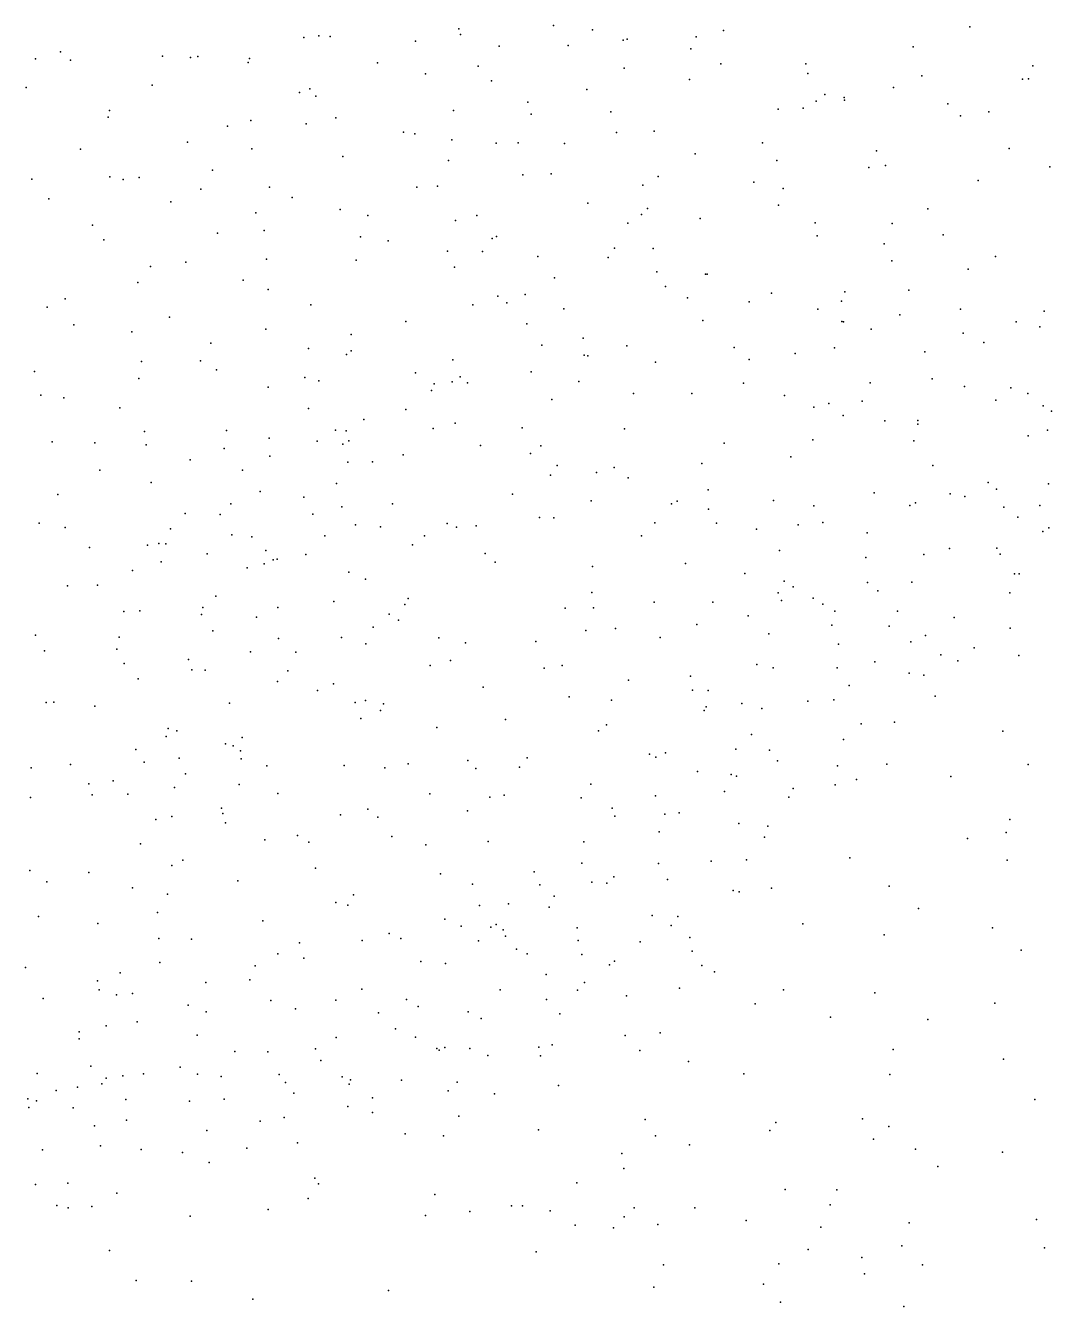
# Model space of a CAD drawing. Header units: metres. Extents: x -24.3 to 24.3, y -27.7 to 27.7.
# Drawn here: x 3.583 to 4.965, y -1.715 to 0.01 of the extents above; entities that cross this region are included whole.
import ezdxf

# ---------------------------------------------------------------- set-up
doc = ezdxf.new("R2010")
doc.units = ezdxf.units.M

msp = doc.modelspace()

# ---------------------------------------------------------------- linework, layer by layer
for p in [(4.1663, 0.006, -14.4733), (4.2941, 0.0104, -10.8223), (4.3466, 0.0046, 19.8603), (4.5232, 0.0038, -11.3165), (4.8549, 0.0086, -14.8602), (3.9575, -0.0055, -15.0413), (3.9777, -0.0032, 19.3986), (3.9929, -0.0042, 19.4768), (4.1079, -0.0105, -10.3651), (4.1687, -0.0017, -10.4956), (4.3135, -0.0165, -14.1828), (4.3879, -0.0092, -11.081), (4.3931, -0.0078, -15.0319), (4.4863, -0.0047, 19.9426), (3.5962, -0.0343, -14.975), (3.6298, -0.025, -20.1347), (3.7671, -0.0306, -9.9957), (3.8051, -0.0327, 16.9433), (3.8147, -0.0313, -15.0283), (3.8843, -0.0337, -12.0457), (4.2206, -0.0174, 25.1232), (4.4791, -0.0209, 15.4016), (4.7786, -0.0182, -20.3491), (3.6432, -0.036, -9.939), (3.8825, -0.0394, 19.2766), (4.057, -0.0396, -15.0228), (4.1923, -0.0442, 16.8382), (4.3893, -0.0467, -2.7383), (4.5196, -0.041, 20.8022), (4.634, -0.041, -2.6206), (4.9396, -0.0437, -14.7706), (4.1213, -0.0545, 14.6615), (4.2103, -0.064, -15.0093), (4.477, -0.0624, -15.0027), (4.6367, -0.0543, -14.9453), (4.7901, -0.0574, -11.7455), (4.9257, -0.0617, -12.1005), (4.9337, -0.0613, 16.9836), (3.5835, -0.0729, -14.9985), (3.7534, -0.0699, 14.3275), (3.9516, -0.0797, -6.3588), (3.9659, -0.0747, 14.5036), (3.9738, -0.0847, 16.8712), (4.339, -0.0757, -10.9864), (4.6596, -0.0822, 24.9784), (4.6855, -0.0862, 16.8526), (4.752, -0.0731, -11.654), (4.2592, -0.0928, -10.784), (4.5968, -0.1021, -11.438), (4.6301, -0.1007, 20.0413), (4.6478, -0.0912, 15.7518), (4.686, -0.0899, -11.5567), (4.8253, -0.0948, 16.9181), (3.6941, -0.1129, 19.1321), (3.6957, -0.104, 16.88), (3.886, -0.1172, -10.0971), (4.0006, -0.1137, -10.2425), (4.1591, -0.1038, -10.5051), (4.2638, -0.1088, 14.8951), (4.3712, -0.1057, 19.9396), (4.8422, -0.111, -2.5591), (4.8805, -0.1056, -11.9975), (3.8547, -0.1251, -14.7513), (3.9606, -0.122, -14.9797), (4.0921, -0.1332, 19.6672), (4.1071, -0.1352, -10.4023), (4.3788, -0.1335, 15.1838), (4.4295, -0.1318, -11.2147), (3.8009, -0.1465, -14.9694), (4.1571, -0.1436, -14.9693), (4.2165, -0.1478, -10.6997), (4.2464, -0.1476, 19.851), (4.3086, -0.1482, -13.6135), (4.5757, -0.1475, -14.9404), (4.9076, -0.1552, 20.08), (3.6566, -0.1558, -9.9642), (3.8874, -0.1555, -9.7017), (4.0103, -0.1661, 19.5135), (4.1524, -0.1711, 19.764), (4.485, -0.1621, -11.2973), (4.595, -0.1712, 21.9773), (4.7289, -0.1582, 20.0824), (3.8346, -0.1845, 16.8696), (4.2906, -0.1893, -10.9176), (4.7187, -0.1807, 22.1795), (4.7412, -0.1779, -14.8424), (4.9624, -0.1797, -14.6603), (3.591, -0.1963, -14.951), (3.6964, -0.1932, -14.9507), (3.7142, -0.1968, -11.0109), (3.736, -0.1941, -10.0231), (4.1379, -0.2059, -10.4779), (4.2528, -0.1906, -10.8182), (4.4143, -0.2044, 20.6252), (4.4351, -0.1927, -14.9473), (4.5637, -0.2003, 20.0705), (4.8661, -0.1981, -12.0335), (3.6139, -0.223, -6.8477), (3.8188, -0.2097, -10.0778), (3.9115, -0.2072, -10.1432), (3.9417, -0.2209, -9.3248), (4.11, -0.2071, 16.8133), (4.6035, -0.2091, 16.8144), (3.7783, -0.227, -11.7772), (4.0064, -0.2373, -10.289), (4.3401, -0.2289, -14.9322), (4.4208, -0.2359, 16.7806), (4.597, -0.2315, -11.4646), (4.7981, -0.2366, -11.8397), (3.673, -0.2584, -3.0546), (3.8929, -0.2419, -14.9289), (4.0439, -0.2454, 19.628), (4.162, -0.2521, -13.1679), (4.1906, -0.2454, -14.9256), (4.3939, -0.2555, 20.8775), (4.4123, -0.2441, 21.3819), (4.4916, -0.2495, -20.141), (4.6464, -0.2552, -14.8613), (4.7504, -0.2562, -11.725), (3.8413, -0.2693, 14.3746), (3.9043, -0.2655, 19.3459), (4.0338, -0.274, 19.655), (4.2171, -0.2735, -6.2058), (4.6493, -0.2729, -11.5442), (4.8189, -0.2713, -11.9519), (3.6884, -0.2783, 16.8294), (4.0714, -0.2794, -2.9733), (4.1511, -0.2932, -10.5545), (4.2112, -0.2762, 24.956), (4.3761, -0.2892, 21.8995), (4.4282, -0.2898, -11.2434), (4.7393, -0.2836, 20.1306), (3.7988, -0.3081, 19.1575), (3.9075, -0.3044, -12.3106), (4.0282, -0.3056, 16.8032), (4.1981, -0.2939, -10.7046), (4.2729, -0.3004, 20.16), (4.3677, -0.3021, -11.1621), (4.7499, -0.3064, 16.8705), (4.8893, -0.3007, -12.1996), (3.7509, -0.314, -10.6703), (4.1607, -0.3148, 19.8428), (4.4332, -0.3213, -2.7767), (4.4986, -0.3243, 20.0929), (4.5011, -0.3246, 16.7911), (4.8525, -0.3178, 20.1426), (3.7338, -0.3357, -11.3452), (3.8757, -0.3323, -10.1856), (4.2951, -0.3292, -11.0028), (4.4449, -0.3408, -14.8839), (3.636, -0.3577, -14.8883), (3.9094, -0.3452, 24.978), (4.2189, -0.3541, -10.7947), (4.256, -0.3519, 20.7263), (4.4743, -0.3561, -11.3198), (4.5575, -0.3618, 15.6813), (4.5875, -0.35, -11.4751), (4.682, -0.3607, -2.6326), (4.6866, -0.3483, 24.7397), (4.7728, -0.3461, -11.8686), (3.6119, -0.3687, 19.1194), (3.9671, -0.3659, 19.5042), (4.1853, -0.3657, 16.7807), (4.2311, -0.363, 19.9434), (4.3077, -0.3709, 16.7732), (4.65, -0.3713, -11.5651), (4.7605, -0.3793, 16.0929), (4.8421, -0.3714, -12.1231), (4.9549, -0.3743, -12.3772), (3.6477, -0.3927, -10.058), (3.7765, -0.3822, 16.8075), (4.0949, -0.3883, 19.8853), (4.258, -0.3914, -10.9342), (4.4952, -0.3869, 22.483), (4.6826, -0.388, -14.7575), (4.6845, -0.3888, 22.6993), (4.9173, -0.3884, 24.5732), (4.9492, -0.3954, -14.54), (3.7257, -0.402, 19.165), (3.9064, -0.3986, -10.2666), (4.0214, -0.4057, -10.3979), (4.3338, -0.4106, 22.3103), (4.7219, -0.3985, -11.717), (4.846, -0.4037, 22.8845), (3.8324, -0.4175, 19.2653), (3.964, -0.4247, -19.9298), (4.0214, -0.4277, -9.6275), (4.2782, -0.4202, -14.8463), (4.3926, -0.4208, -14.8425), (4.5372, -0.4232, -14.8326), (4.6193, -0.4311, 20.1648), (4.6726, -0.4235, 16.8392), (4.7941, -0.4292, -14.6375), (4.8735, -0.4164, -12.2681), (3.7389, -0.442, -14.8304), (3.8182, -0.4412, -14.838), (4.0152, -0.4325, 16.7947), (4.1585, -0.4399, 21.8443), (4.3353, -0.4337, -11.1425), (4.34, -0.4342, 24.7891), (4.4313, -0.443, 20.1127), (4.5576, -0.4394, 16.8084), (3.5946, -0.4553, -14.83), (3.7353, -0.4647, 14.2669), (3.84, -0.4531, -10.3154), (3.959, -0.4635, -14.8116), (4.1079, -0.4572, 21.1534), (4.1681, -0.4627, 14.7744), (4.2638, -0.4558, -2.9133), (4.8042, -0.4654, -5.993), (3.9096, -0.4764, 19.7081), (3.978, -0.4679, 19.5648), (4.1296, -0.481, -13.4266), (4.1331, -0.4721, 19.8715), (4.1573, -0.4694, -14.1013), (4.178, -0.4708, -13.7864), (4.328, -0.469, -19.9784), (4.55, -0.4714, -11.4466), (4.7206, -0.4709, -11.8268), (4.8476, -0.4756, 16.9276), (4.9101, -0.4777, -12.4034), (3.6031, -0.4875, -7.5299), (3.6341, -0.4911, -3.1454), (4.2916, -0.4933, -14.7723), (4.4016, -0.4849, 16.7737), (4.4803, -0.485, -11.3528), (4.6051, -0.4876, -14.7194), (4.6647, -0.4988, -11.6208), (4.71, -0.4956, -14.6323), (4.89, -0.4939, -2.54), (4.9331, -0.4853, -14.3823), (3.7097, -0.5044, -14.7774), (3.9638, -0.5051, -10.4167), (4.095, -0.5067, -10.6052), (4.6448, -0.5036, 15.9394), (4.6842, -0.5147, -11.7295), (4.9538, -0.5016, -12.4974), (4.9647, -0.5088, -14.2772), (4.0003, -0.5343, 21.6849), (4.0385, -0.5201, 19.7207), (4.1319, -0.5322, -10.7079), (4.1617, -0.5251, 20.3802), (4.2518, -0.5314, 22.5738), (4.3897, -0.5329, -11.2469), (4.7404, -0.522, -11.9399), (4.7846, -0.5264, 23.0893), (4.7847, -0.5214, -12.0824), (4.9594, -0.5343, -20.1209), (3.6184, -0.55, -19.8058), (3.6759, -0.5517, 19.232), (3.743, -0.5365, -10.1946), (3.8536, -0.5349, 19.3553), (3.9107, -0.5451, 19.4676), (3.9758, -0.5495, -14.4638), (4.0145, -0.5354, -8.7782), (4.0182, -0.549, -14.7238), (4.5239, -0.552, -14.6823), (4.6432, -0.5474, 20.2084), (4.7794, -0.549, -14.4999), (4.9335, -0.5421, 23.2643), (3.7453, -0.5541, -10.9768), (3.8503, -0.5592, 16.8055), (4.0101, -0.5532, 21.3813), (4.0913, -0.5676, 20.6879), (4.1955, -0.5552, -10.8992), (4.263, -0.5659, -14.7), (4.2771, -0.5558, -11.1049), (3.8043, -0.5743, -10.2869), (3.9116, -0.5693, -14.7063), (4.0171, -0.5775, -13.1497), (4.0501, -0.5771, 22.1184), (4.2988, -0.582, 16.7785), (4.3755, -0.5846, 24.5966), (4.4936, -0.5794, 15.5798), (4.6138, -0.5702, 24.4952), (4.8052, -0.5822, -14.3835), (3.6829, -0.5883, -14.6923), (3.8749, -0.5883, -10.3969), (4.2897, -0.595, 22.7852), (4.3517, -0.5914, 20.1001), (4.3946, -0.5985, 15.3414), (3.7521, -0.605, -11.4819), (3.899, -0.6172, 21.8992), (4.0014, -0.6065, 20.018), (4.2388, -0.6205, 14.9645), (4.5023, -0.6149, -11.4615), (4.7259, -0.6188, -11.9866), (4.8282, -0.6203, -12.3183), (4.8795, -0.6048, 24.2753), (4.8907, -0.6141, -14.0501), (4.9609, -0.6066, -12.6522), (3.626, -0.6212, -10.1759), (3.8591, -0.6337, -14.6429), (3.9574, -0.6247, 24.7304), (4.0086, -0.6376, 20.9426), (4.0772, -0.6337, -10.7531), (4.3448, -0.6296, -11.2581), (4.453, -0.6337, 20.166), (4.4604, -0.6303, -14.6026), (4.5902, -0.6293, 16.833), (4.6448, -0.6362, -2.7212), (4.774, -0.636, -14.2862), (4.7815, -0.6322, 20.2436), (4.8483, -0.6238, -14.1561), (4.9007, -0.638, -13.871), (4.9492, -0.636, 23.7473), (3.7977, -0.6469, 19.8696), (3.8447, -0.6481, 21.4889), (3.9698, -0.6477, -14.6257), (4.2752, -0.6523, -14.6125), (4.2946, -0.6527, 22.9959), (4.5026, -0.641, -6.1902), (4.9197, -0.6516, 17.04), (3.6012, -0.6596, 16.8208), (3.6361, -0.6657, -14.6067), (3.7782, -0.6675, -11.8923), (4.0271, -0.6618, 16.8103), (4.0607, -0.6646, 19.827), (4.1505, -0.66, -9.1241), (4.1634, -0.6651, 16.8037), (4.19, -0.6632, 19.9906), (4.4303, -0.6594, -11.3925), (4.5137, -0.6597, 23.2112), (4.5674, -0.6679, 15.797), (4.6237, -0.6622, -11.6871), (4.6566, -0.6588, -11.801), (4.7165, -0.6727, 23.4339), (4.9532, -0.6712, -13.0426), (4.9614, -0.6662, -13.3019), (3.747, -0.6895, -14.5822), (3.7621, -0.6872, -6.9229), (3.7718, -0.6874, -14.6317), (3.8608, -0.6757, -3.1673), (3.8877, -0.678, 22.2876), (3.9858, -0.677, 19.6627), (4.1041, -0.6888, -14.5805), (4.12, -0.677, -10.8864), (4.4127, -0.6768, 24.3937), (3.6687, -0.6924, 19.3296), (3.8274, -0.7009, -10.6711), (3.9063, -0.6966, -10.5663), (3.9603, -0.7018, -10.6508), (4.202, -0.7005, -11.1161), (4.5986, -0.6967, 20.233), (4.7149, -0.7062, -14.1817), (4.7927, -0.7021, 16.9557), (4.8275, -0.694, -13.8214), (4.8912, -0.6935, -12.6267), (4.8958, -0.7013, -13.6136), (3.727, -0.7237, -10.3749), (3.7654, -0.7118, 21.2767), (3.8812, -0.7201, -8.2076), (3.9044, -0.7145, 22.5302), (3.9163, -0.709, 20.7481), (3.9215, -0.7081, 19.5635), (4.2154, -0.7123, -14.5538), (4.3467, -0.7181, -14.5224), (4.4717, -0.7141, -14.4843), (4.0181, -0.7256, 22.8359), (4.0405, -0.7352, -10.8333), (4.5517, -0.7274, -14.4042), (4.6046, -0.7379, 24.0309), (4.7168, -0.7399, -12.1168), (4.7769, -0.7391, -12.3492), (4.9152, -0.7278, -12.9307), (4.9211, -0.7282, -13.4204), (3.6394, -0.7441, 14.1672), (3.6797, -0.7432, 22.0551), (3.839, -0.7581, -14.5083), (4.3455, -0.7531, 23.3994), (4.5964, -0.7536, -14.2869), (4.6169, -0.7454, -11.7564), (4.7307, -0.7508, -13.9093), (4.9088, -0.7538, -13.1882), (3.8215, -0.7734, 19.4181), (3.9227, -0.7735, 24.4667), (3.9979, -0.7651, -13.9897), (4.0935, -0.7691, -10.9708), (4.0983, -0.7612, 19.9), (4.3097, -0.7743, -11.3353), (4.3479, -0.7738, 20.1294), (4.4294, -0.7661, 16.8337), (4.5086, -0.7663, -11.5831), (4.601, -0.764, 15.9909), (4.6436, -0.7608, -14.1334), (4.657, -0.7687, -12.0018), (3.715, -0.7787, 20.9128), (3.7369, -0.778, 16.8581), (3.8197, -0.7827, -10.553), (3.8939, -0.7863, -10.657), (4.0724, -0.7822, -9.8698), (4.0853, -0.7906, -14.4764), (4.5564, -0.7845, 16.8738), (4.6728, -0.7782, 16.9078), (4.7572, -0.7785, -6.1015), (4.8336, -0.7869, -12.7046), (3.5962, -0.8106, 21.145), (3.835, -0.8048, 20.2867), (4.0512, -0.7999, 23.2227), (4.3377, -0.8045, -2.9508), (4.3777, -0.8018, 24.0778), (4.4871, -0.7961, 15.6262), (4.5839, -0.8087, -11.8723), (4.6688, -0.7972, 16.3133), (4.7463, -0.7984, -12.4781), (4.9091, -0.8011, 17.0845), (3.709, -0.8133, 22.4995), (3.9236, -0.8151, -10.3877), (4.0083, -0.8138, 16.8624), (4.041, -0.8223, 19.7647), (4.1393, -0.8143, 23.4394), (4.1752, -0.821, 14.8595), (4.2702, -0.819, 15.0922), (4.4376, -0.8138, -14.2724), (4.678, -0.8229, -12.309), (4.7754, -0.8195, -13.638), (4.7951, -0.811, 20.2532), (4.8606, -0.8276, -13.1121), (3.6083, -0.8318, 24.4707), (3.7058, -0.8293, 20.0988), (3.8023, -0.8432, -12.3982), (3.8859, -0.8331, 19.5341), (3.9468, -0.8333, -13.2848), (4.1551, -0.8446, -11.1968), (4.8158, -0.837, 16.6374), (4.9208, -0.838, 20.2463), (3.7157, -0.8487, -14.4053), (3.8067, -0.8573, -10.6239), (3.8249, -0.8579, 22.9505), (3.9362, -0.8586, -19.6366), (4.1277, -0.8516, -14.3965), (4.2815, -0.8549, 16.8702), (4.3057, -0.8516, -14.296), (4.5678, -0.85, -11.9611), (4.59, -0.8545, -14.0184), (4.6763, -0.8544, -13.8036), (4.727, -0.8467, -12.5839), (4.7731, -0.8618, -13.5324), (4.8386, -0.8454, -13.3023), (3.7345, -0.8693, -7.2921), (3.9221, -0.8729, -14.3814), (3.9975, -0.876, 19.6635), (4.3952, -0.8713, -11.5539), (4.4784, -0.8657, -14.1716), (4.6921, -0.8784, -13.7084), (4.7928, -0.8644, -13.4337), (3.9762, -0.885, -10.9347), (4.199, -0.8806, -11.2889), (4.3151, -0.8936, -11.4697), (4.4813, -0.8848, -11.6931), (4.5025, -0.8852, 16.9182), (4.8081, -0.8926, -13.1951), (3.6107, -0.9013, -10.4924), (3.6207, -0.901, 19.4049), (3.6762, -0.9063, 16.9194), (3.8576, -0.9024, -10.7583), (4.0268, -0.9012, 24.0804), (4.0406, -0.8988, 23.796), (4.061, -0.9121, 14.6472), (4.0648, -0.9031, -11.1186), (4.3719, -0.8981, 20.1599), (4.497, -0.912, -11.8643), (4.4997, -0.9073, -14.0671), (4.5478, -0.9025, -12.0771), (4.5746, -0.9096, -12.2385), (4.6366, -0.8993, -12.481), (4.6714, -0.8975, 16.9813), (4.0345, -0.9228, 16.9223), (4.2295, -0.9241, -11.3883), (4.3654, -0.9313, -14.1429), (4.7083, -0.9299, 20.2468), (4.7532, -0.928, -13.3403), (3.772, -0.9473, -10.7033), (3.775, -0.9365, 23.1862), (3.7867, -0.9395, -3.257), (3.8744, -0.9483, -14.2959), (4.137, -0.9349, -14.2625), (4.3548, -0.9394, 16.912), (4.5606, -0.9443, -12.357), (4.8993, -0.94, -19.8874), (3.7313, -0.9647, -14.2752), (3.8519, -0.9571, 14.3614), (3.8622, -0.9595, 16.9566), (4.5395, -0.9643, -13.8851), (4.585, -0.9655, -12.5377), (4.6848, -0.9513, -12.7625), (3.7425, -0.9818, 24.0573), (3.7898, -0.9765, -12.76), (3.8725, -0.9663, 19.5053), (3.8732, -0.977, -10.9683), (4.1787, -0.9795, -14.1721), (4.2586, -0.9758, 20.0551), (4.4234, -0.9707, -11.7397), (4.432, -0.975, -14.0125), (4.4449, -0.9691, -19.7034), (4.5958, -0.9799, -13.7119), (3.5904, -0.9895, 23.0366), (3.6434, -0.9846, -10.6628), (3.7981, -0.9974, -7.5809), (3.9077, -0.9867, -11.0635), (4.012, -0.9863, -11.2165), (4.0668, -0.9894, -14.2136), (4.0981, -0.9837, -11.3089), (4.1895, -0.99, 16.9508), (4.2482, -0.9882, -8.897), (4.488, -0.9941, -12.1827), (4.5334, -0.9984, 20.2245), (4.5405, -1.0004, 17.0064), (4.6766, -0.9864, 16.552), (4.7428, -0.9844, -13.058), (4.9335, -0.985, 17.2329), (3.668, -1.0109, 14.2145), (3.7006, -1.007, 23.718), (3.7835, -1.0156, -10.9098), (3.8707, -1.0117, -6.9951), (4.3444, -1.0111, -11.6636), (4.6169, -1.0172, -2.8264), (4.6732, -1.0124, -13.3392), (4.702, -1.005, -13.2422), (4.8292, -1.0009, 16.8405), (3.5892, -1.0292, 23.2588), (3.6725, -1.0256, 19.415), (3.7204, -1.0248, -10.8155), (3.9227, -1.0239, -10.6612), (4.1274, -1.0244, 19.9079), (4.2081, -1.0286, -11.4984), (4.2273, -1.026, 15.0398), (4.3311, -1.0299, -14.0166), (4.4312, -1.0269, -12.0086), (4.5245, -1.0211, 15.9095), (4.6112, -1.029, -12.7831), (3.8466, -1.0437, -13.6721), (3.8483, -1.0508, -11.0289), (4.0437, -1.045, -10.2217), (4.1779, -1.0472, -14.0675), (4.3731, -1.0435, -11.7886), (4.444, -1.0518, -12.3351), (4.4633, -1.0498, -13.8032), (3.7582, -1.0589, 17.0322), (3.7796, -1.0548, -14.1626), (3.8519, -1.0632, -11.1514), (4.007, -1.0527, 19.6351), (4.0572, -1.0557, -11.3698), (4.3766, -1.0544, 20.1224), (4.5436, -1.0645, -12.7029), (4.5829, -1.068, -13.5055), (4.9087, -1.059, 17.0595), (3.905, -1.0862, 19.5344), (3.9489, -1.0805, -11.2854), (4.0763, -1.082, 17.0457), (4.4365, -1.0757, -12.4477), (4.5781, -1.0829, 16.1985), (4.8519, -1.0845, 20.2265), (4.9037, -1.0762, -2.639), (3.7377, -1.0919, -11.0478), (3.9643, -1.0893, -14.1107), (4.1218, -1.0929, -3.1479), (4.206, -1.0887, 17.0416), (4.3347, -1.0888, -13.9015), (3.7797, -1.121, -13.9635), (3.7945, -1.1135, -19.4473), (4.3322, -1.1177, -11.9668), (4.4355, -1.1181, -12.5653), (4.5064, -1.1151, -13.5992), (4.5539, -1.1132, -12.8715), (4.6931, -1.1107, 17.1617), (4.9052, -1.1137, 17.3285), (3.5887, -1.1274, -10.8921), (3.6678, -1.1303, -14.0189), (3.9733, -1.1244, -11.3777), (4.1418, -1.132, -13.9424), (4.2677, -1.1294, -11.7142), (4.3751, -1.1362, 17.0814), (3.6115, -1.1427, 17.0555), (3.7266, -1.1511, -11.1414), (3.8688, -1.1416, -11.2863), (4.185, -1.1461, -11.6465), (4.2754, -1.1471, -13.8448), (4.3457, -1.1432, -13.7688), (4.3656, -1.1447, -12.4542), (4.4477, -1.1399, 15.6965), (4.5362, -1.1544, -13.3206), (4.5877, -1.1515, -13.0951), (4.746, -1.1489, 20.2189), (3.7741, -1.1593, 19.4074), (4.0008, -1.1706, -13.9524), (4.0244, -1.1602, -11.4879), (4.2335, -1.1727, -11.8441), (4.2949, -1.1623, -12.1096), (4.5439, -1.1562, 20.1812), (3.6003, -1.1894, -14.5633), (3.7604, -1.1842, 17.1344), (4.0169, -1.1741, 19.5958), (4.1943, -1.1746, -9.9744), (4.2879, -1.1768, -12.235), (4.4268, -1.1882, -13.518), (4.4616, -1.1896, -12.8667), (4.7858, -1.1789, 17.2834), (3.6803, -1.199, -13.9142), (3.9025, -1.1952, -11.4271), (4.1477, -1.193, -11.7502), (4.1697, -1.2024, -19.4821), (4.2094, -1.2039, -12.0586), (4.2167, -1.2004, 19.9218), (4.326, -1.2049, -12.5473), (4.4525, -1.2017, 17.1558), (4.6297, -1.1996, 17.2199), (4.8854, -1.2046, 17.2215), (3.7622, -1.219, -11.6705), (3.8061, -1.2201, -13.9135), (4.0361, -1.2219, -11.6878), (4.0725, -1.2125, -8.2089), (4.0884, -1.2192, -13.8216), (4.1927, -1.2222, -12.1676), (4.2262, -1.2077, 17.1586), (4.2291, -1.2162, -12.3275), (4.3272, -1.222, 15.3798), (4.4107, -1.2235, -9.2498), (4.4777, -1.218, -13.0071), (4.7395, -1.2142, -19.6552), (3.9224, -1.2398, 14.4877), (3.9519, -1.2252, -11.5784), (4.2442, -1.2334, -12.4364), (4.2584, -1.2397, -8.6486), (4.3321, -1.2407, -13.5468), (4.4808, -1.2362, -13.1845), (4.9241, -1.2347, -6.1725), (3.5828, -1.2582, 19.4174), (3.7636, -1.2516, -11.4114), (3.892, -1.2562, -13.8753), (3.9575, -1.2457, 19.5049), (4.1152, -1.2503, -12.009), (4.1485, -1.2528, -13.7317), (4.3692, -1.2546, -3.0371), (4.3762, -1.2495, -12.8431), (4.4938, -1.2554, -6.4354), (3.6795, -1.276, -13.8105), (3.7102, -1.2654, -3.2879), (3.8849, -1.2748, -7.4307), (4.284, -1.2677, -12.6732), (4.5108, -1.2639, 17.2447), (3.682, -1.2885, 17.1589), (3.7266, -1.2931, -12.3786), (3.8255, -1.2786, -11.5657), (4.0357, -1.2876, -11.9449), (4.2223, -1.2883, -12.5866), (4.3264, -1.2886, -13.3456), (4.3359, -1.2783, 19.9685), (4.4637, -1.2861, 15.903), (4.6038, -1.2884, 17.3171), (4.727, -1.2924, 17.3705), (3.6066, -1.3, -11.3407), (3.7052, -1.2949, 14.3097), (3.802, -1.3091, 17.2501), (3.9131, -1.3025, -11.8034), (4.0007, -1.3023, -13.7364), (4.096, -1.3012, 17.2665), (4.1117, -1.3108, -13.6482), (4.2847, -1.3014, -12.8005), (4.3923, -1.2965, -13.1227), (4.5657, -1.3074, 16.7753), (4.8886, -1.3064, 17.4925), (3.8259, -1.3179, -11.6972), (3.9463, -1.3137, -11.8965), (4.0581, -1.3191, -12.2573), (4.179, -1.3179, -13.5686), (4.1966, -1.327, -13.4662), (4.3025, -1.3206, -12.9179), (4.6669, -1.3252, 16.9948), (4.7981, -1.3283, 20.1183), (3.6551, -1.3447, -13.732), (3.6912, -1.3367, 19.3859), (3.7333, -1.3316, -11.5915), (4.081, -1.3407, -12.4022), (3.655, -1.3544, -13.7093), (3.8139, -1.3495, -11.793), (4.0011, -1.3527, -13.615), (4.1081, -1.3521, -12.5195), (4.2922, -1.3626, 19.8294), (4.3905, -1.3497, 15.6502), (4.4377, -1.3464, 19.9962), (3.8648, -1.3715, -11.9769), (3.9093, -1.372, -12.1265), (3.9732, -1.3677, -10.8795), (4.1369, -1.3675, -10.3255), (4.1399, -1.3695, 17.3537), (4.1476, -1.3659, -13.3692), (4.1813, -1.3674, 19.6501), (4.2053, -1.3766, -13.1485), (4.2744, -1.3657, -13.0283), (4.2763, -1.3771, -6.6656), (4.4104, -1.3699, 17.3443), (4.7515, -1.3685, 17.4899), (3.6705, -1.3912, -11.6779), (3.7909, -1.3924, -12.148), (3.9806, -1.3837, -12.3282), (4.4759, -1.385, 16.2803), (4.9001, -1.3819, 17.6258), (3.5983, -1.4008, -11.6066), (3.6913, -1.4071, -11.7767), (3.7139, -1.4043, -12.0526), (3.7418, -1.4014, -11.8957), (3.8144, -1.4019, -13.6063), (3.8462, -1.4051, 19.3492), (3.9244, -1.4022, -12.4178), (3.9328, -1.4133, -13.4964), (4.0092, -1.4054, -12.5616), (4.0207, -1.4096, -13.4395), (4.0893, -1.4098, -13.2678), (4.1643, -1.4127, -12.9039), (4.5505, -1.4015, -2.9371), (4.7471, -1.4022, -2.802), (3.6241, -1.4237, -12.1031), (3.6527, -1.4195, -12.2024), (3.6854, -1.4148, -12.9573), (3.944, -1.4277, -12.6731), (4.0186, -1.4155, -7.0201), (4.1521, -1.4242, -13.0102), (4.2145, -1.4283, 15.1546), (4.3009, -1.4172, 17.4078), (3.5857, -1.4351, -11.9837), (3.5871, -1.4467, -12.3573), (3.5975, -1.4378, -11.7421), (3.647, -1.4471, -13.5825), (3.7178, -1.4359, -12.4387), (3.8037, -1.4385, -13.5071), (3.8502, -1.4358, -12.6179), (4.0171, -1.4454, -3.2482), (4.05, -1.4337, -12.8644), (4.9425, -1.436, 19.982), (3.7189, -1.4637, 17.3162), (3.8987, -1.4651, -11.2026), (3.931, -1.4604, -13.3622), (4.0502, -1.4537, -13.084), (4.1664, -1.4584, 17.4677), (4.4174, -1.4631, -8.8628), (4.7103, -1.4621, 17.3836), (3.6757, -1.4715, -12.5941), (3.8271, -1.4777, -13.3789), (4.0942, -1.4823, 14.8293), (4.2737, -1.4767, 19.6214), (4.5852, -1.478, 17.5356), (4.5934, -1.467, 19.945), (4.7457, -1.4725, 19.9757), (3.6835, -1.4983, -13.4115), (3.9492, -1.4942, -13.0469), (4.1458, -1.4852, 19.4754), (4.4312, -1.485, 19.8365), (4.4771, -1.4972, 16.699), (4.7251, -1.4894, 17.6438), (3.6054, -1.5039, 14.27), (3.7383, -1.5032, -11.9186), (3.7941, -1.5074, 19.2894), (3.8807, -1.5014, -13.2006), (4.3858, -1.5087, -19.354), (4.7816, -1.5028, -19.5063), (4.8988, -1.5068, 18.114), (3.8303, -1.5208, -12.9454), (4.3888, -1.5289, 16.0505), (4.8116, -1.5261, 17.7753), (3.5963, -1.5507, -12.7475), (3.6398, -1.5486, -13.2997), (3.9725, -1.5421, 17.5606), (3.9773, -1.5495, -7.3483), (4.3256, -1.5483, 17.5969), (3.7056, -1.5621, -13.2202), (3.9633, -1.5694, 14.5987), (4.1339, -1.5642, 19.3854), (4.6061, -1.5572, 17.6503), (4.6757, -1.5576, 19.8558), (3.625, -1.5787, -12.9355), (3.64, -1.5818, -12.5534), (3.672, -1.5801, -13.0576), (3.9096, -1.5841, 19.2685), (4.1812, -1.5869, 17.6438), (4.2372, -1.5794, -8.2862), (4.2523, -1.5791, 19.4674), (4.2894, -1.5859, 15.4782), (4.4026, -1.5819, 16.3874), (4.4844, -1.5819, 17.05), (4.6666, -1.5778, 17.7777), (3.8044, -1.5934, -19.1551), (4.1213, -1.5925, -7.9843), (4.389, -1.5941, 19.5741), (4.5534, -1.5992, 17.3006), (4.7729, -1.6023, 19.7865), (4.9448, -1.5978, 19.2705), (4.3232, -1.6054, 15.8166), (4.3749, -1.6087, -3.093), (4.4347, -1.6045, 17.7059), (4.6539, -1.6078, 19.7322), (4.6369, -1.6379, 17.6629), (4.7633, -1.6331, 19.1113), (4.9556, -1.6357, 19.6554), (3.6957, -1.6395, 19.2054), (4.2707, -1.6414, 17.7566), (4.7095, -1.6488, 18.4581), (4.442, -1.6588, 17.8162), (4.5976, -1.6572, 17.8654), (4.713, -1.6707, -6.4706), (4.7909, -1.6587, -2.8151), (3.7316, -1.6797, 17.5278), (3.8061, -1.6807, -11.5882), (4.4293, -1.689, 19.4545), (4.5767, -1.6847, 19.5346), (3.8889, -1.7051, -3.2513), (4.0716, -1.6934, -10.7078), (4.5998, -1.7088, 18.8517), (4.7657, -1.7147, 18.0035)]:
    msp.add_point(p)

doc.saveas('drawing.dxf')
